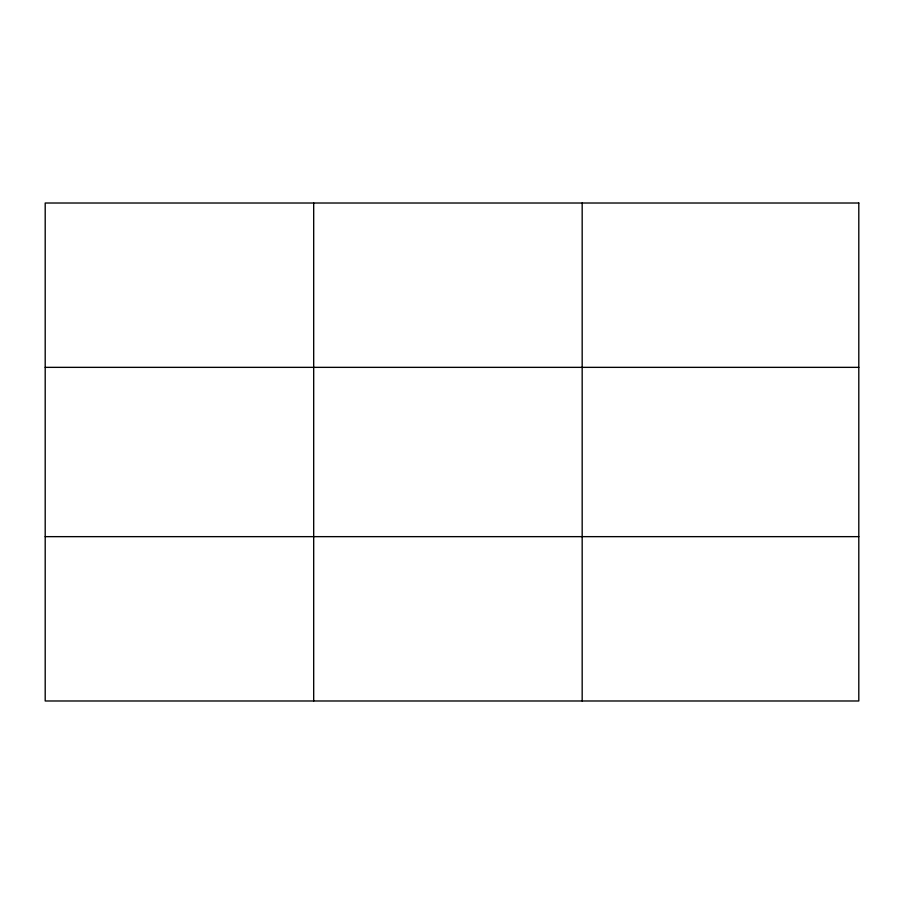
<?xml version="1.0" encoding="UTF-8"?>
<svg xmlns="http://www.w3.org/2000/svg" width="904" height="904" viewBox="0 0 904 904"><rect width="100%" height="100%" fill="white"/><g stroke="black" fill="none" stroke-linecap="round" stroke-linejoin="round"><path stroke-width="1.36" d="M313.688 700.984L313.688 203.016M582.176 700.984L582.176 203.016M45.2 367.352L858.8 367.352M45.2 536.648L858.8 536.648M858.8 203.016L45.2 203.016L45.2 700.984L858.8 700.984L858.8 203.016"/></g></svg>
